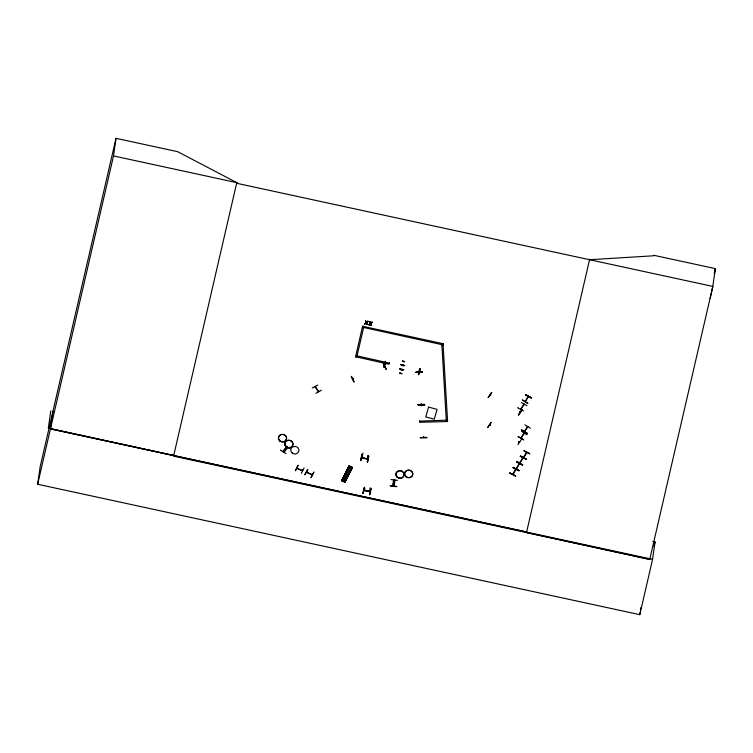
<?xml version="1.0" encoding="UTF-8"?>
<svg xmlns="http://www.w3.org/2000/svg" width="753" height="753" viewBox="0 0 753 753"><rect width="100%" height="100%" fill="white"/><g stroke="black" fill="none" stroke-linecap="round" stroke-linejoin="round"><path stroke-width="1.13" d="M515.805 469.872L515.523 469.448M519.466 463.857L519.156 464.432L518.958 463.933M523.128 457.805L522.554 458.389L522.94 457.56M523.137 457.664L519.975 463.123L520.116 462.257M526.893 452.544L523.834 457.598M424.419 404.775L417.849 404.606L424.41 404.803M489.939 395.278L490.664 395.41L490.081 395.033M519.645 442.162C518.299 440.929 519.645 443.348 519.598 441.795M384.237 366.466L384.077 366.476M384.727 366.513L384.67 366.033M520.897 437.851L524.22 433.144M521.18 438.284L521.443 437.813L520.897 438.114M524.144 433.737L524.417 433.257M528.38 396.257L525.17 401.716L528.342 396.511M524.314 403.994L520.907 409.265L521.255 408.559M527.533 426.913L527.251 426.744M390.995 479.557L397.518 480.348M396.775 486.419L390.261 485.638M392.793 485.92L393.546 479.934M394.271 482.861L393.565 482.711L393.612 483.332M393.885 486.052L394.628 479.943L393.941 485.93M394.243 486.099L394.958 480.113M390.223 485.911L396.746 486.702M652.747 541.426L655.044 541.925L652.559 559.357L639.777 614.674L37.65 484.254L40.135 466.822L52.917 411.505M50.799 410.809L48.343 428.09L173.727 455.48L171.646 454.407M37.65 484.254L50.432 428.928L52.964 411.176L116.018 138.326L177.652 151.673L236.781 182.631L236.64 183.271L712.818 286.422L710.164 298.301M526.639 531.929L50.46 428.786L113.515 155.927L116.018 138.326M280.775 449.88L280.54 450.285L286.065 453.551M283.119 451.499L286.893 446.793M284.653 445.07L289.961 448.732M287.552 447.273L283.702 452.054L287.637 447.301M295.383 470.757L298.141 465.203L295.392 470.606M296.993 467.707L296.804 468.262L296.842 467.707M297.369 468.441L297.407 467.886M312.297 388.002L317.822 385.037M301.341 473.411L304.108 467.858M302.198 470.088L302.028 470.324M302.292 470.06L302.113 470.587M302.706 470.249L302.584 470.823L296.814 468.234M315.196 386.298L318.66 391.645M315.291 386.891L315.573 386.731M315.328 386.374L315.526 387.042M315.846 393.32L321.418 390.242M307.083 472.112L306.96 472.686L306.518 471.924M306.424 472.442L306.669 471.924M318.378 390.929L318.66 391.579M307.808 469.571L304.739 474.832L307.723 469.514M311.074 477.506L313.85 472.235M312.194 475.021L312.382 474.465L312.316 475.039L311.714 474.541M311.874 474.315L312.439 474.832M351.472 376.321L354.192 381.865M389.405 362.89L389.103 364.245L355.548 356.753M352.903 378.778L353.439 378.872M353.317 378.608L352.959 379.314L353.458 379.117M353.439 379.173L353.458 378.693M356.8 357.016L363.624 327.461M357.063 355.877L389.367 363.106M362.381 327.197L443.093 344.902L447.593 421.548L419.534 422.292L419.496 420.908M355.52 356.969L362.645 326.058M349.091 465.975L352.479 467.491L345.006 482.136L341.627 480.612L349.044 465.938L341.843 480.489M342.606 479.002L345.58 480.339M366.372 322.915L364.744 323.988L366.372 322.915L367.398 324.421L366.89 324.458M366.466 322.416L365.45 320.74L366.466 322.416L367.605 321.211C369.761 321.183 363.868 324.637 368.113 321.324M343.104 478.014L346.088 479.341M343.867 476.527L346.841 477.863M344.535 475.209L347.51 476.536M345.288 473.722L348.272 475.049M367.605 321.211L368.095 321.465M371.54 325.465L370.853 323.564L371.54 325.465L370.532 323.818L368.904 324.891L370.325 323.423L369.61 321.644L370.627 323.319L372.283 322.218L371.747 322.256M368.904 324.891L370.307 323.574L369.61 321.644M369.422 325.004L368.923 324.75M370.099 321.747L369.591 321.785M370.532 323.818L371.05 325.362M370.627 323.319L371.766 322.105M360.856 460.525L361.92 454.737L360.527 460.591M361.609 457.391L361.647 457.946L362.137 454.181M362.88 453.146L362.165 457.72M367.831 455.443L367.285 459.132L367.972 459.029M368.744 456.252L367.313 461.975M367.935 459.283L368.415 455.574M363.162 493.262L364.537 487.247L362.805 493.187M370.702 488.113L370.203 491.85L363.868 490.495L364.254 487.916M364.565 490.335L363.925 489.949M364.433 490.589L364.838 488.048M384.049 367.229L385.47 361.233L383.964 367.191M384.105 366.193L384.068 366.739L384.764 366.231M385.404 364.019L385.291 364.593L384.811 363.944M384.962 363.915L384.774 364.198M385.442 364.565L385.461 364.094M386.129 369.102L383.343 363.464L386.101 369.008M370.128 487.991L369.648 491.728M370.194 491.276L370.081 491.85L369.601 491.21M369.93 494.73L370.994 488.772M393.104 485.939L393.875 479.99M415.967 372.274L422.537 372.067L415.976 372.18M419.167 371.389L418.489 371.775L418.602 371.201M418.762 374.74L420.136 368.876L418.433 374.523M418.932 371.878L419.054 371.295M419.157 372.575L419.157 372.029M419.129 372.876L419.383 372.029M418.442 405.208L424.965 404.916M421.002 404.163L421.332 404.154M421.614 405.603L421.925 405.18M424.419 404.323L417.849 404.606M423.44 437.493L423.468 437.192M423.704 436.702L423.723 437.437M423.798 437.182L423.374 437.032M426.876 437.352L420.325 437.54M446.275 420.193L441.87 344.658M441.832 344.874L443.141 344.629M443.093 344.902L443.385 343.547M447.555 420.155L419.459 421.125M488.245 397.612L491.681 392.445M490.081 394.798L489.93 395.221M490.231 394.807L490.608 395.344M490.448 395.287L490.627 395.033M491.653 392.539L488.208 397.612L491.615 392.539M487.756 427.535L491.182 422.311L487.737 427.375M490.062 425.144L489.441 424.824M489.554 424.654L489.488 425.2L489.714 424.664M489.582 424.937L489.874 425.426L490.081 424.918M490.024 425.445L490.099 424.89M517.998 407.486L517.782 407.919L523.533 410.94M509.715 473.289L509.913 472.856L515.654 475.905M521.857 409.848L518.403 414.931L522.121 410.027M520.144 412.023L519.457 411.938M519.937 412.211L520.125 411.938M521.377 402.563L527.034 405.726M520.718 409.152L523.956 404.21M513.358 467.349C530.969 477.101 500.99 461.457 519.043 470.578M518.149 436.552L523.768 439.912L518.13 436.589M512.991 474.494L516.031 469.364M517.932 444.665L521.321 439.583M523.712 404.7L524.032 404.738M518.986 442.105L519.043 441.625M525.632 394.958L531.449 397.895L525.669 394.788M518.902 441.983L519.212 441.569M516.539 462.116L522.29 465.232M519.504 442.058L518.958 442.011M515.739 469.081L512.671 474.324M516.982 461.42L522.535 464.874L522.733 464.441M521.49 429.935L527.034 433.38L521.424 430.123M516.153 468.564L516.464 468.178M521.547 431.422L527.138 434.82M516.445 468.714L516.662 468.281M520.125 456.346L526.046 459.095M519.278 463.547L516.144 468.837M527.721 403.514L522.271 399.918L527.881 403.175M519.306 463.5L518.902 464.243M530.489 428.259L524.897 424.861M519.504 463.603L516.407 468.968M519.777 462.624L520.097 462.238M520.568 456.393L520.756 455.951L526.46 459.161M524.229 431.253L527.749 426.772M524.257 432.89L523.834 433.634M524.22 431.525L524.559 430.885M524.173 433.756L524.417 433.06M522.808 457.636L519.777 462.897M523.9 450.896L529.651 453.927M527.476 426.942L527.618 426.32M523.551 457.175L526.714 452.101M527.062 433.333L521.471 429.982L526.893 433.615L527.1 433.182M526.658 452.694L526.366 452.544M639.777 614.674L640.106 612.358M640.436 610.034L640.775 607.709M589.552 259.719L653.642 255.785L653.717 255.276L715.35 268.623L712.818 286.422L649.764 559.272L173.576 456.13L236.781 182.631M419.063 372.415L419.157 372.895M421.266 404.408L421.2 403.928M421.52 405.443L421.595 405.905M714.315 273.461L715.275 269.132M236.715 183.29L236.866 182.65L113.515 155.927M363.068 493.224L364.461 487.36M364.461 490.57L364.584 490.081M369.572 494.655L370.965 488.641M589.693 259.079L526.498 532.569L649.707 559.498M714.296 273.198L715.35 268.623M653.999 546.443L655.044 541.925M360.762 460.638L362.268 454.68M367.332 458.633L367.276 459.189M367.257 462.107L368.688 456.111L367.605 462.173M418.489 371.502L418.988 371.85M418.414 374.674L419.854 368.791M419.873 368.697L418.442 374.533M284.907 449.428L285.434 449.795M314.952 386.741L318.406 391.72M509.866 473.025L515.636 476.037L509.734 473.251M285.764 449.494L284.963 449.466M393.546 482.777L394.196 482.852M394.214 483.275L393.49 483.191M306.499 472.451L307.149 472.479M313.803 472.084L311.074 477.618M341.796 480.621L349.288 465.938L342.041 480.791L341.589 480.583M342.182 480.856L349.872 466.201L342.615 481.045L342.163 480.838L349.834 466.239M342.239 480.875L349.872 466.201M344.761 481.967L352.263 467.284L344.799 481.967L343.989 481.675L351.435 467.029L351.905 467.236L344.366 481.845L351.886 467.236M344.187 481.704L351.679 467.02M345.006 482.136L352.46 467.491M516.793 461.824L522.554 464.836M526.319 459.405L520.295 456.064M521.151 438.265L524.097 433.22M519.918 412.446L519.683 411.985M521.867 409.754L518.713 415.091M527.74 426.744L524.474 431.667M513.085 467.726L518.902 470.813M525.66 394.883L531.307 398.092M282.846 451.442L286.695 446.661M283.985 452.242L287.844 447.451M369.591 491.285C353.609 488.095 373.789 492.311 369.638 491.455M367.822 459.057L361.572 457.636L367.295 458.737M364.744 323.988L366.146 322.67L365.45 320.74M370.834 323.705L372.283 322.218M361.675 457.41L362.297 457.504M367.841 459.283L361.525 457.852M351.143 376.575L353.882 382.11M306.622 472.206L312.382 474.804L306.452 472.395M386.044 369.158L383.409 363.558M490.457 395.56L489.987 395.259M519.109 441.795L519.617 442.086M420.325 437.945L426.876 437.832M367.831 459.029L367.257 458.869M371.069 325.211L371.558 325.315M362.607 326.275L443.357 343.763M50.432 428.928L652.559 559.357M384.839 364.217L385.489 364.358M384.792 364.424L385.376 364.546M302.527 470.776L296.71 468.187M489.892 425.407L489.469 425.144M348.526 467.444L351.5 468.771M524.069 450.614L529.82 453.635M525.801 394.676L531.43 397.904M519.608 411.985L520.069 412.211M366.692 322.661L367.379 324.562M422.508 372.217L415.957 372.349M403.749 365.064A4.085 1.638 13 0 1 401.678 364.621M403.702 369.704A4.151 1.666 13 0 1 399.645 368.829M403.655 369.93A4.151 1.666 13 0 1 399.598 369.045M404.653 365.61A4.151 1.666 13 0 1 400.596 364.734M404.7 365.393A4.151 1.666 13 0 1 400.643 364.508M402.582 370.109A4.094 1.638 13 0 1 400.511 369.657M401.801 373.469A4.076 1.628 13 0 1 399.739 373.017M404.549 361.6A4.104 1.647 13 0 1 402.479 361.148M403.58 365.789A4.094 1.638 13 0 1 401.509 365.346M402.751 369.384A4.094 1.638 13 0 1 400.681 368.932M404.493 361.816A4.085 1.638 13 0 1 402.431 361.365M401.744 373.723A4.094 1.638 13 0 1 399.674 373.272M404.587 361.449A4.094 1.638 13 0 1 402.516 360.998M401.782 373.582A4.104 1.647 13 0 1 399.702 373.13M428.532 407.119L425.746 416.936L434.302 419.167L437.088 409.35L428.532 407.119M292.136 452.93A4.094 3.756 8.1 0 0 298.866 451.056A4.094 3.756 8.1 0 0 293.595 446.585A4.094 3.756 8.1 0 0 292.136 452.93M286.14 446.821A4.094 3.756 8.1 0 0 292.879 444.957A4.094 3.756 8.1 0 0 287.599 440.486A4.094 3.756 8.1 0 0 286.14 446.821M286.168 446.708A4.085 3.737 8.1 0 0 292.87 444.844A4.085 3.737 8.1 0 0 287.627 440.392A4.085 3.737 8.1 0 0 286.168 446.708M279.768 440.938A4.094 3.756 8.1 0 0 286.507 439.065A4.094 3.756 8.1 0 0 281.227 434.603A4.094 3.756 8.1 0 0 279.768 440.938M279.796 440.806A4.085 3.737 8.1 0 0 286.498 438.952A4.085 3.737 8.1 0 0 281.255 434.5A4.085 3.737 8.1 0 0 279.796 440.806M405.971 476.649A4.094 3.756 8.1 0 0 412.7 474.785A4.094 3.756 8.1 0 0 407.429 470.314A4.094 3.756 8.1 0 0 405.971 476.649A4.094 3.756 8.1 0 0 412.7 474.785A4.094 3.756 8.1 0 0 407.429 470.324A4.094 3.756 8.1 0 0 405.971 476.658M397.264 477.27A4.094 3.756 8.1 0 0 404.003 475.397A4.094 3.756 8.1 0 0 398.732 470.936A4.094 3.756 8.1 0 0 397.264 477.27M397.292 477.138A4.085 3.737 8.1 0 0 404.003 475.284A4.085 3.737 8.1 0 0 398.751 470.832A4.085 3.737 8.1 0 0 397.292 477.138"/></g></svg>
